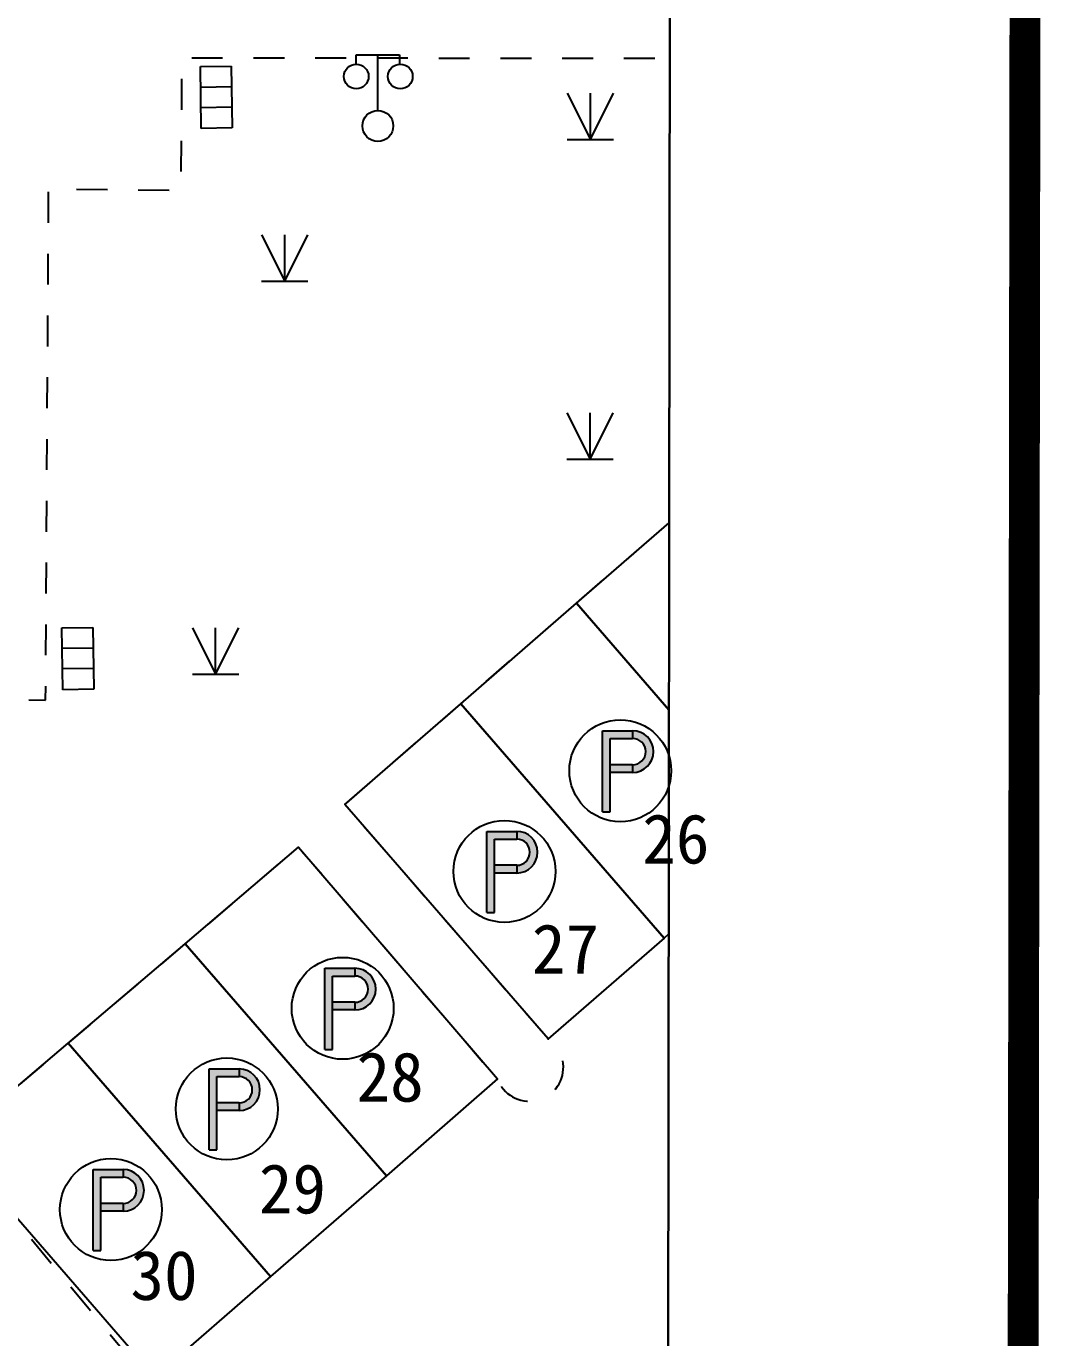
# Model space of a CAD drawing. Extents: x 99002 to 478558, y 2449839 to 2450453.
# Drawn here: x 478525.54 to 478542.15, y 2450268.58 to 2450289.81 of the extents above; entities that cross this region are included whole.
import ezdxf
from ezdxf.enums import TextEntityAlignment as Align

# ---------------------------------------------------------------- set-up
doc = ezdxf.new("R2010")
doc.units = 0
doc.header["$LTSCALE"] = 0.5
doc.linetypes.add('X6', pattern=[2, 1, -1])
doc.layers.get('0').update_dxf_attribs({"linetype": 'CONTINUOUS'})
for name, color, linetype in [('DLDW', 11, 'CONTINUOUS'), ('DLSS', 4, 'CONTINUOUS'), ('GCD', 1, 'CONTINUOUS'), ('GXYZ', 2, 'CONTINUOUS'), ('TK', 7, 'CONTINUOUS'), ('ZBTZ', 3, 'CONTINUOUS')]:
    doc.layers.add(name, color=color, linetype=linetype)
doc.styles.add('HZ', font='STXIHEI.TTF', dxfattribs={"width": 0.8})
doc.styles.add('方正中等线简体', font='FZZDXJW.TTF')
doc.linetypes.add('1161', pattern='A,0,[149,AAA.SHX,S=0.15,R=0,X=0,Y=0],-1.6', length=1.6)

# ---------------------------------------------------------------- blocks, each defined once
blk = doc.blocks.new('gc041')
for p, q in [((-1, 0.5), (1, 0.5)), ((-1, -0.5), (-1, 0.5)), ((-0.33, 0.5), (-0.33, -0.5)), ((0.33, 0.5), (0.33, -0.5)), ((1, 0.5), (1, -0.5)), ((1, -0.5), (-1, -0.5))]:
    blk.add_line(p, q)
blk = doc.blocks.new('gc097')
for p, q in [((-0.7, 2.001), (-0.7, 2.301)), ((-0.7, 2.301), (0.7, 2.299)), ((0, 0.5), (0, 2.3)), ((0.7, 2.299), (0.7, 1.999))]:
    blk.add_line(p, q)
for centre, radius in [((-0.7, 1.601), 0.4), ((0.727, 1.6), 0.4), ((0, 0), 0.5)]:
    blk.add_circle(centre, radius)
blk = doc.blocks.new('gc124')
for p, q in [((-0.75, 1.5), (0, 0)), ((0, 0), (0, 1.5)), ((0, 0), (0.75, 1.5)), ((-0.75, 0), (0.75, 0))]:
    blk.add_line(p, q)
blk = doc.blocks.new('GC200')
at = {"linetype": 'Continuous', "const_width": 0.2, "flags": 128}
blk.add_lwpolyline([(-0.1, 0, 1), (0.1, 0, 1)], format="xyb", close=True, dxfattribs=at)
blk = doc.blocks.new('gc297')
at = {"linetype": 'Continuous'}
for points in [[(-0.326, 1.046), (0.399, 1.046), (0.399, 1.296), (-0.451, 1.296), (-0.576, 1.296), (-0.576, 1.171), (-0.576, -1.329), (-0.326, -1.329)], [(0.399, -0.054), (-0.326, -0.054), (-0.326, 0.196), (0.399, 0.196)]]:
    blk.add_hatch(color=256, dxfattribs=at).paths.add_polyline_path(points)
h = blk.add_hatch(color=256, dxfattribs=at)
edge = h.paths.add_edge_path()
edge.add_line((0.399, 1.296), (0.399, 1.046))
edge.add_arc((0.399, 0.621), 0.425, -90, 90, ccw=False)
edge.add_line((0.399, 0.196), (0.399, -0.054))
edge.add_arc((0.399, 0.621), 0.675, 270, 450)
for p, q in [((-0.576, 1.171), (-0.576, 1.296)), ((-0.576, 1.296), (-0.451, 1.296)), ((-0.451, 1.296), (0.399, 1.296)), ((0.399, 1.296), (0.399, 1.046)), ((0.399, 1.296), (0.399, 1.046)), ((-0.576, -1.329), (-0.576, 1.171)), ((-0.326, 1.046), (0.399, 1.046)), ((-0.326, -1.329), (-0.326, 1.046)), ((0.399, 0.196), (-0.326, 0.196)), ((-0.326, -0.054), (-0.326, 0.196)), ((0.399, 0.196), (0.399, -0.054)), ((0.399, 0.196), (0.399, -0.054)), ((0.399, 0.196), (0.399, -0.054)), ((0.399, -0.054), (-0.326, -0.054)), ((-0.576, -1.329), (-0.326, -1.329))]:
    blk.add_line(p, q)
blk.add_circle((0, 0), 1.65)
for radius in [0.675, 0.425]:
    blk.add_arc((0.399, 0.621), radius, 270, 90)

msp = doc.modelspace()

# ---------------------------------------------------------------- linework, layer by layer
at = {"layer": 'DLSS', "color": 4, "linetype": 'X6', "flags": 128}
for points in [[(478517.892, 2450273.559), (478517.776, 2450275.339), (478515.392, 2450275.299), (478515.445, 2450278.993), (478525.857, 2450278.903), (478525.904, 2450287.176), (478528.052, 2450287.155), (478528.065, 2450289.301), (478535.965, 2450289.293)], [(478507.737, 2450248.477), (478516.001, 2450255.764), (478520.816, 2450259.981), (478527.157, 2450265.643), (478527.271, 2450265.726), (478527.377, 2450265.818), (478527.476, 2450265.918), (478527.566, 2450266.027), (478527.646, 2450266.143), (478527.716, 2450266.265), (478527.775, 2450266.392), (478527.824, 2450266.525), (478527.861, 2450266.66), (478527.887, 2450266.799), (478527.9, 2450266.939), (478527.902, 2450267.08), (478527.892, 2450267.22), (478527.871, 2450267.359), (478527.837, 2450267.496), (478527.491, 2450267.911), (478524.329, 2450271.737), (478529.953, 2450276.519), (478533.173, 2450272.769), (478533.192, 2450272.725), (478533.214, 2450272.682), (478533.24, 2450272.641), (478533.27, 2450272.603), (478533.303, 2450272.567), (478533.338, 2450272.535), (478533.377, 2450272.506), (478533.418, 2450272.48), (478533.461, 2450272.458), (478533.506, 2450272.439), (478533.552, 2450272.425), (478533.599, 2450272.415), (478533.647, 2450272.409), (478533.695, 2450272.407), (478533.744, 2450272.41), (478533.791, 2450272.417), (478533.839, 2450272.428), (478533.884, 2450272.443), (478533.929, 2450272.462), (478533.972, 2450272.484), (478534.012, 2450272.511), (478534.05, 2450272.541), (478534.085, 2450272.574), (478534.117, 2450272.61), (478534.146, 2450272.649), (478534.172, 2450272.69), (478534.193, 2450272.733), (478534.211, 2450272.778), (478534.225, 2450272.824), (478534.235, 2450272.872), (478534.24, 2450272.92), (478534.241, 2450272.968), (478534.238, 2450273.016), (478534.231, 2450273.064), (478534.22, 2450273.111), (478534.204, 2450273.157), (478534.185, 2450273.201), (478534.162, 2450273.244), (478534.135, 2450273.284), (478534.105, 2450273.321), (478534.071, 2450273.356), (478534.035, 2450273.388), (478533.996, 2450273.417), (478533.996, 2450273.417), (478530.701, 2450277.212), (478535.955, 2450281.773)]]:
    msp.add_lwpolyline(points, dxfattribs=at)
at = {"layer": 'DLSS', "color": 4, "linetype": '1161', "flags": 128}
for points in [[(478535.951, 2450278.746), (478534.454, 2450280.47), (478535.955, 2450281.773)], [(478535.946, 2450275.11), (478535.872, 2450275.046), (478532.578, 2450278.841), (478534.454, 2450280.47), (478535.951, 2450278.746)]]:
    msp.add_lwpolyline(points, dxfattribs=at)
for points in [[(478533.996, 2450273.417), (478530.701, 2450277.212), (478532.578, 2450278.841), (478535.872, 2450275.046)], [(478531.376, 2450271.2), (478528.115, 2450274.956), (478529.953, 2450276.519), (478533.173, 2450272.769)], [(478529.5, 2450269.571), (478526.222, 2450273.347), (478528.115, 2450274.956), (478531.376, 2450271.2)], [(478527.623, 2450267.942), (478524.329, 2450271.737), (478526.222, 2450273.347), (478529.5, 2450269.571)]]:
    msp.add_lwpolyline(points, close=True, dxfattribs=at)
at = {"layer": 'TK', "color": 7, "linetype": 'Continuous', "flags": 128}
msp.add_lwpolyline([(478199.639, 2449858.161, 0.5, 0.5, 0), (478541.144, 2449857.709, 0.5, 0.5, 0), (478541.901, 2450429.219, 0.5, 0.5, 0), (478200.395, 2450429.671, 0.5, 0.5, 0)], format="xyseb", close=True, dxfattribs=at)
at = {"layer": 'TK', "color": 7, "linetype": 'Continuous'}
msp.add_lwpolyline([(478535.402, 2449863.467), (478205.396, 2449863.904), (478206.138, 2450423.913), (478536.143, 2450423.476)], close=True, dxfattribs=at)
at = {"layer": 'TK', "color": 7, "linetype": 'Continuous', "flags": 128}
msp.add_lwpolyline([(478205.396, 2449863.904), (478535.402, 2449863.467), (478536.143, 2450423.476), (478206.138, 2450423.913)], close=True, dxfattribs=at)
at = {"layer": 'TK', "color": 7, "linetype": 'Continuous'}
msp.add_lwpolyline([(478535.402, 2449863.467), (478536.143, 2450423.476)], dxfattribs=at)

# ---------------------------------------------------------------- block references
at = {"layer": 'DLDW', "color": 11, "linetype": 'Continuous', "xscale": 0.5, "yscale": 0.5}
msp.add_blockref('gc097', (478531.237, 2450288.198, 4.431), dxfattribs=at)
at = {"layer": 'DLSS', "color": 4, "linetype": 'Continuous', "xscale": 0.5, "yscale": 0.5}
for p in [(478535.163, 2450277.758), (478533.287, 2450276.129), (478530.667, 2450273.912), (478528.791, 2450272.283), (478526.914, 2450270.654)]:
    msp.add_blockref('gc297', p, dxfattribs=at)
at = {"layer": 'GCD', "color": 1, "linetype": 'Continuous'}
ref = msp.add_blockref('GC200', (478525.858, 2450289.159, 4.264), dxfattribs=dict(at, xscale=4.876000004212864e-06, yscale=4.876000004212864e-06, zscale=4.876000004212864e-06))
ref.add_attrib('height', '4.26', dxfattribs={"linetype": 'Continuous', "height": 0.00000975, "style": '方正中等线简体', "width": 0.8}).set_placement((478526.458, 2450288.659, 4.264), align=Align.MIDDLE_LEFT)
ref = msp.add_blockref('GC200', (478530.851, 2450277.063, 4.115), dxfattribs=dict(at, xscale=4.876000004212864e-06, yscale=4.876000004212864e-06, zscale=4.876000004212864e-06))
ref.add_attrib('height', '4.12', dxfattribs={"linetype": 'Continuous', "height": 0.00000975, "style": '方正中等线简体', "width": 0.8}).set_placement((478531.451, 2450276.563, 4.115), align=Align.MIDDLE_LEFT)
ref = msp.add_blockref('GC200', (478534.048, 2450272.393, 3.938), dxfattribs=dict(at, xscale=4.876000004212864e-06, yscale=4.876000004212864e-06, zscale=4.876000004212864e-06))
ref.add_attrib('height', '3.94', dxfattribs={"linetype": 'Continuous', "height": 0.00000975, "style": '方正中等线简体', "width": 0.8}).set_placement((478534.648, 2450271.893, 3.938), align=Align.MIDDLE_LEFT)
at = {"layer": 'GXYZ', "color": 2, "linetype": 'Continuous', "yscale": 0.5}
for p, xscale, rotation in [((478528.62, 2450288.661, 4.354), 0.499999999833788, 270.8364572392358), ((478526.378, 2450279.575, 4.347), 0.4999999999364104, 270.9936162905105)]:
    msp.add_blockref('gc041', p, dxfattribs=dict(at, xscale=xscale, rotation=rotation))
at = {"layer": 'ZBTZ', "color": 3, "linetype": 'Continuous', "xscale": 0.5, "yscale": 0.5}
for p in [(478534.68, 2450287.979), (478529.73, 2450285.685), (478534.673, 2450282.803), (478528.609, 2450279.322)]:
    msp.add_blockref('gc124', p, dxfattribs=at)

# ---------------------------------------------------------------- texts
at = {"layer": 'DLSS', "color": 4, "linetype": '1161', "style": 'HZ'}
for s, p in [('26', (478535.518, 2450276.256)), ('27', (478533.731, 2450274.475)), ('28', (478530.891, 2450272.402)), ('29', (478529.309, 2450270.591)), ('30', (478527.23, 2450269.19))]:
    msp.add_text(s, height=0.8, dxfattribs=at).set_placement(p)

doc.saveas('drawing.dxf')
